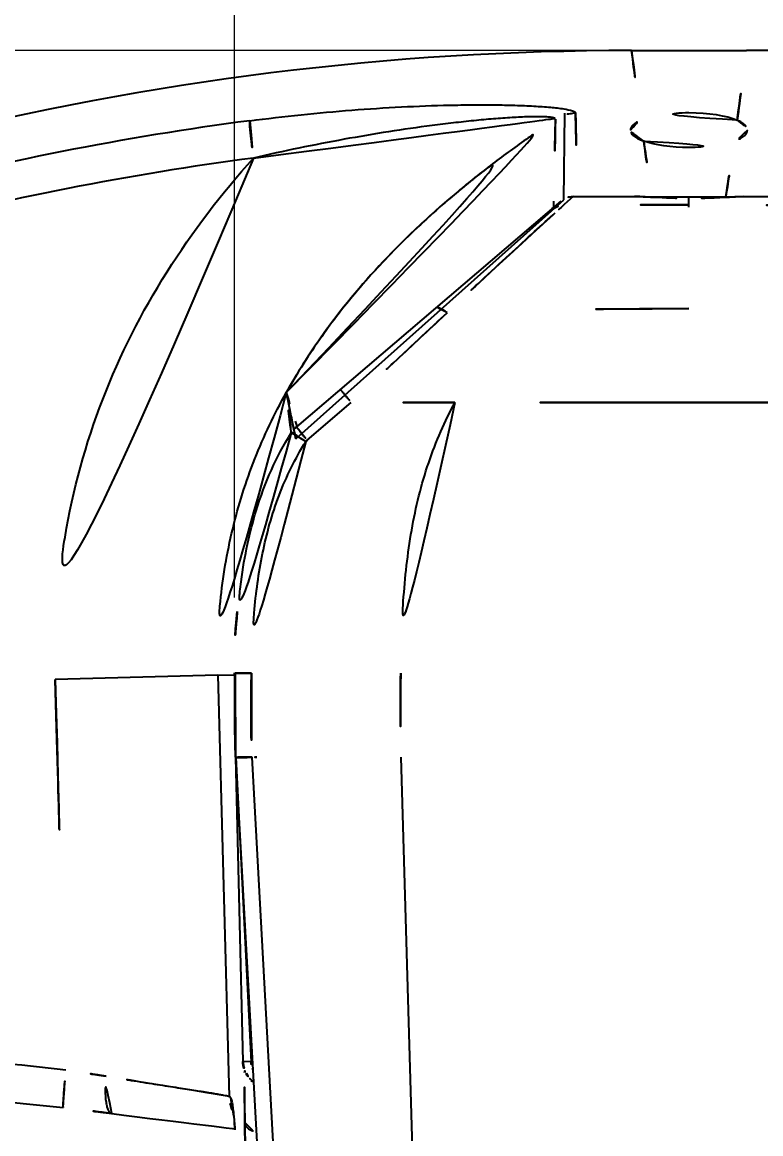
# Model space of a CAD drawing. Extents: x 16296660632 to 16296672714, y -37409619871 to -37409617455.
# Drawn here: x 16296671967.3 to 16296672006.4, y -37409617603.4 to -37409617544.6 of the extents above; entities that cross this region are included whole.
import ezdxf

# ---------------------------------------------------------------- set-up
doc = ezdxf.new("R2010")
doc.units = 0
doc.header["$LTSCALE"] = 10
doc.header["$MEASUREMENT"] = 0
doc.header["$PDMODE"] = 3
doc.header["$PDSIZE"] = -10
doc.layers.get('0').update_dxf_attribs({"linetype": 'CONTINUOUS'})
doc.layers.get('DEFPOINTS').update_dxf_attribs({"linetype": 'CONTINUOUS'})
doc.layers.add('02___PRT_ALL_AXES', color=7, linetype='CONTINUOUS')
doc.layers.add('06___PRT_ALL_SURFS', color=7, linetype='CONTINUOUS')
doc.styles.add('Daelim Dimension', font='')
doc.styles.get('Daelim Dimension').set_extended_font_data('나눔고딕')
doc.dimstyles.new('DEFAULT', dxfattribs={"dimscale": 2, "dimtxt": 2, "dimasz": 2, "dimexe": 0, "dimexo": 2, "dimgap": 1, "dimtad": 1, "dimdec": 1, "dimzin": 9, "dimdsep": 46, "dimtxsty": 'Daelim Dimension', "dimcen": 0.5, "dimclrd": 252, "dimclre": 252, "dimclrt": 3, "dimadec": 1, "dimazin": 0, "dimtfac": 1, "dimtdec": 1, "dimtix": 1, "dimtmove": 0, "dimatfit": 3, "dimfxl": 1, "dimtolj": 1, "dimtzin": 1, "dimlwd": 9, "dimlwe": 9, "dimarcsym": 0})

# ---------------------------------------------------------------- blocks, each defined once
blk = doc.blocks.new('*D0')
at = {"color": 5, "lineweight": 9, "transparency": 16777216}
for p, q in [((16296671998.611771, -37409617546.052368), (16296671898.434509, -37409617546.052368)), ((16296671898.434509, -37409617690.212334), (16296671898.434509, -37409617550.052368)), ((16296671998.612379, -37409617694.212334), (16296671898.434509, -37409617694.212334))]:
    blk.add_line(p, q, dxfattribs=at)
at = {"color": 5, "transparency": 16777216}
for points in [[(16296671897.767839, -37409617550.052368), (16296671899.10117, -37409617550.052368), (16296671898.434509, -37409617546.052368)], [(16296671897.767839, -37409617690.212334), (16296671899.10117, -37409617690.212334), (16296671898.434509, -37409617694.212334)]]:
    blk.add_solid(points, dxfattribs=at)
at = {"layer": 'DEFPOINTS', "color": 0, "transparency": 16777216}
for p in [(16296671898.434509, -37409617546.052368), (16296672002.611771, -37409617546.052368), (16296672002.612379, -37409617694.212334)]:
    blk.add_point(p, dxfattribs=at)
at = {"color": 7, "transparency": 16777216, "insert": (16296671890.99102, -37409617610.055573), "char_height": 10, "attachment_point": 5, "rotation": 90, "style": 'Daelim Dimension'}
blk.add_mtext('\\A1;148', dxfattribs=at)
blk = doc.blocks.new('*D1')
at = {"color": 5, "lineweight": 9, "transparency": 16777216}
for p, q in [((16296671998.611759, -37409617546.052368), (16296671925.184311, -37409617546.052368)), ((16296671925.184311, -37409617669.780693), (16296671925.184311, -37409617550.052368)), ((16296671998.611759, -37409617673.780693), (16296671925.184311, -37409617673.780693))]:
    blk.add_line(p, q, dxfattribs=at)
at = {"color": 5, "transparency": 16777216}
for points in [[(16296671924.517639, -37409617550.052368), (16296671925.850969, -37409617550.052368), (16296671925.184311, -37409617546.052368)], [(16296671924.517639, -37409617669.780693), (16296671925.850969, -37409617669.780693), (16296671925.184311, -37409617673.780693)]]:
    blk.add_solid(points, dxfattribs=at)
at = {"layer": 'DEFPOINTS', "color": 0, "transparency": 16777216}
for p in [(16296671925.184311, -37409617546.052368), (16296672002.611759, -37409617546.052368), (16296672002.611759, -37409617673.780693)]:
    blk.add_point(p, dxfattribs=at)
at = {"color": 7, "transparency": 16777216, "insert": (16296671917.74082, -37409617609.916527), "char_height": 10, "attachment_point": 5, "rotation": 90, "style": 'Daelim Dimension'}
blk.add_mtext('\\A1;128', dxfattribs=at)
blk = doc.blocks.new('*D2')
at = {"color": 5, "lineweight": 9, "transparency": 16777216}
for p, q in [((16296671978.56068, -37409617574.999367), (16296671978.56068, -37409617537.965912)), ((16296671982.56068, -37409617537.965912), (16296672022.642521, -37409617537.965912)), ((16296672026.642521, -37409617574.999542), (16296672026.642521, -37409617537.965912))]:
    blk.add_line(p, q, dxfattribs=at)
at = {"color": 5, "transparency": 16777216}
for points in [[(16296671982.56068, -37409617537.299248), (16296671982.56068, -37409617538.632584), (16296671978.56068, -37409617537.965912)], [(16296672022.642521, -37409617537.299248), (16296672022.642521, -37409617538.632584), (16296672026.642521, -37409617537.965912)]]:
    blk.add_solid(points, dxfattribs=at)
at = {"layer": 'DEFPOINTS', "color": 0, "transparency": 16777216}
for p in [(16296672026.642521, -37409617537.965912), (16296671978.56068, -37409617578.999367), (16296672026.642521, -37409617578.999542)]:
    blk.add_point(p, dxfattribs=at)
at = {"color": 7, "transparency": 16777216, "insert": (16296672002.601601, -37409617530.522423), "char_height": 10, "attachment_point": 5, "style": 'Daelim Dimension'}
blk.add_mtext('\\A1;48', dxfattribs=at)
blk = doc.blocks.new('*D3')
at = {"color": 5, "lineweight": 9, "transparency": 16777216}
for p, q in [((16296671928.64185, -37409617565.093422), (16296671928.64185, -37409617507.773682)), ((16296671932.64185, -37409617507.773682), (16296672072.582899, -37409617507.773682)), ((16296672076.582899, -37409617565.093422), (16296672076.582899, -37409617507.773682))]:
    blk.add_line(p, q, dxfattribs=at)
at = {"color": 5, "transparency": 16777216}
for points in [[(16296671932.64185, -37409617507.107018), (16296671932.64185, -37409617508.440353), (16296671928.64185, -37409617507.773682)], [(16296672072.582899, -37409617507.107018), (16296672072.582899, -37409617508.440353), (16296672076.582899, -37409617507.773682)]]:
    blk.add_solid(points, dxfattribs=at)
at = {"layer": 'DEFPOINTS', "color": 0, "transparency": 16777216}
for p in [(16296672076.582899, -37409617507.773682), (16296671928.64185, -37409617569.093422), (16296672076.582899, -37409617569.093422)]:
    blk.add_point(p, dxfattribs=at)
at = {"color": 7, "transparency": 16777216, "insert": (16296672000.12616, -37409617500.330193), "char_height": 10, "attachment_point": 5, "style": 'Daelim Dimension'}
blk.add_mtext('\\A1;148', dxfattribs=at)

msp = doc.modelspace()

# ---------------------------------------------------------------- linework, layer by layer
at = {"color": 7, "linetype": 'Continuous'}
for p, q in [((16296671999.57476, -37409617546.052368), (16296671999.57476, -37409617546.054268)), ((16296671999.57476, -37409617546.052368), (16296672005.648769, -37409617546.052368)), ((16296671999.57476, -37409617546.054268), (16296672005.648769, -37409617546.054268)), ((16296672005.648769, -37409617546.052368), (16296672005.648769, -37409617546.054268)), ((16296671995.83132, -37409617554.021042), (16296671981.83005, -37409617565.970886)), ((16296671995.44622, -37409617554.029907), (16296671995.441179, -37409617554.269302)), ((16296671996.012951, -37409617554.204323), (16296671995.94239, -37409617554.268082)), ((16296671996.480499, -37409617553.781677), (16296671996.012951, -37409617554.204323)), ((16296671996.480499, -37409617553.78167), (16296671999.731489, -37409617553.78167)), ((16296672000.6672, -37409617553.801811), (16296672004.55633, -37409617553.801811)), ((16296672002.611839, -37409617554.214287), (16296672002.611691, -37409617553.871727)), ((16296672002.611799, -37409617554.337624), (16296672002.61174, -37409617554.214287)), ((16296672005.492041, -37409617553.78167), (16296672008.743031, -37409617553.78167)), ((16296671995.366131, -37409617554.417938), (16296671995.43944, -37409617554.352913)), ((16296671995.50622, -37409617554.664482), (16296671995.419861, -37409617554.742882)), ((16296671995.441179, -37409617554.269302), (16296671995.43944, -37409617554.352913)), ((16296671982.400009, -37409617566.679047), (16296671984.733561, -37409617564.676003)), ((16296671981.8678, -37409617565.936432), (16296671981.775209, -37409617565.676857)), ((16296671981.52751, -37409617566.020218), (16296671981.52607, -37409617566.008598)), ((16296671981.55921, -37409617566.277023), (16296671981.52751, -37409617566.020218)), ((16296671977.66909, -37409617579.107407), (16296671978.566601, -37409617579.099533)), ((16296671977.66909, -37409617579.107407), (16296671978.275721, -37409617601.41288)), ((16296671978.561649, -37409617579.039673), (16296671978.56068, -37409617578.999367)), ((16296671978.56321, -37409617579.099617), (16296671978.561649, -37409617579.039673)), ((16296671978.566601, -37409617579.099533), (16296671978.58025, -37409617579.099167)), ((16296671978.57725, -37409617579.491364), (16296671978.566601, -37409617579.099533)), ((16296671978.579241, -37409617579.039864), (16296671978.581011, -37409617578.999527)), ((16296671978.603809, -37409617583.463127), (16296671978.99427, -37409617599.559067)), ((16296671978.615049, -37409617583.463158), (16296671979.434231, -37409617599.588158)), ((16296671980.058861, -37409617609.504158), (16296671978.61681, -37409617583.461937)), ((16296671980.90896, -37409617609.457336), (16296671979.479679, -37409617583.453484)), ((16296671988.76885, -37409617630.999474), (16296671987.36853, -37409617583.458038)), ((16296671979.434231, -37409617599.588158), (16296671978.99427, -37409617599.559067)), ((16296671979.43778, -37409617599.588509), (16296671979.434271, -37409617599.588158)), ((16296671979.49758, -37409617599.593063), (16296671979.496031, -37409617599.593132)), ((16296671979.10125, -37409617602.981941), (16296671979.11805, -37409617602.995407)), ((16296671979.11805, -37409617602.995407), (16296671979.17444, -37409617603.037369)), ((16296671978.4552, -37409617603.110191), (16296671978.56971, -37409617603.124641))]:
    msp.add_line(p, q, dxfattribs=at)
for points in [[(16296671939.702021, -37409617599.425987), (16296671950.37291, -37409617600.242889), (16296671960.85076, -37409617601.131752), (16296671969.48666, -37409617602.00354)], [(16296671972.059429, -37409617602.315582), (16296671972.692101, -37409617602.396828), (16296671973.39607, -37409617602.486282), (16296671974.06752, -37409617602.570663), (16296671974.704611, -37409617602.649933), (16296671975.305889, -37409617602.724197), (16296671975.870291, -37409617602.793503), (16296671976.39699, -37409617602.857841)], [(16296671978.45121, -37409617602.027443), (16296671978.450529, -37409617602.024429), (16296671978.45249, -37409617602.034981), (16296671978.46174, -37409617602.090233), (16296671978.47501, -37409617602.181801), (16296671978.49107, -37409617602.308311), (16296671978.50918, -37409617602.468971), (16296671978.52906, -37409617602.665382), (16296671978.550619, -37409617602.8992), (16296671978.573641, -37409617603.171158)], [(16296671976.39699, -37409617602.857841), (16296671977.33518, -37409617602.972214), (16296671977.746691, -37409617603.022568), (16296671978.12002, -37409617603.068527), (16296671978.4552, -37409617603.110191)]]:
    msp.add_lwpolyline(points, dxfattribs=at)
for centre, radius, start, end in [((16296671999.57428, -37409617700.460541), 154.406272, 89.99978143, 104.2066186), ((16296672005.64925, -37409617700.460541), 154.406272, 75.7933814, 90.00021857), ((16296673008.76125, -37409617527.701797), 1012.386771, 181.225811975, 181.475921386), ((16296671999.64592, -37409617704.562027), 156.115314, 97.46589629, 104.86248606), ((16296673154.37318, -37409617579.298264), 1159.202393, 178.536322695, 178.751013616), ((16296671999.60944, -37409617705.089973), 154.650664, 97.45000901, 104.83343386), ((16296671996.480499, -37409617554.78167), 1, 90, 130.48029472), ((16296672002.611811, -37409617967.033012), 412.818723, 90, 90.92566676), ((16296672002.611691, -37409617967.041931), 412.827634, 89.07433324, 90), ((16296671996.76236, -37409617555.850479), 1.99821, 129.8138825, 131.45654948), ((16296671989.591431, -37409617563.687523), 3.765603, 86.63237139, 86.9379653), ((16296672002.64349, -37409617940.150139), 380.438115, 90.00480845, 91.93271542), ((16296672002.581631, -37409617940.112411), 380.400384, 88.06728458, 89.99541011), ((16296672004.28171, -37409617557.747833), 23.862362, 195.57644899, 199.4073974), ((16296671982.803829, -37409617567.111832), 1.5, 130.48029472, 148.98063626), ((16296672003.12043, -37409617578.401703), 24.567015, 173.77304505, 181.39415132), ((16296671953.147961, -37409617713.985497), 115.154188, 80.69987536, 81.77322671), ((16296671980.193911, -37409617599.530586), 1.199978, 181.36004648, 225.82965256), ((16296671980.64006, -37409617599.52816), 1.206922, 182.8342072, 199.76604704), ((16296671980.645321, -37409617599.530739), 1.150989, 183.10646866, 187.75565698), ((16296671980.625919, -37409617599.532288), 1.192215, 199.80925736, 203.17065189), ((16296671980.11154, -37409617599.828293), 1.005222, 228.34704827, 236.61075645), ((16296671980.11867, -37409617599.816742), 1.001721, 228.75864236, 235.93805959), ((16296671980.12924, -37409617599.821579), 1.000238, 228.76119201, 235.16748364), ((16296671950.528839, -37409617768.981506), 168.051295, 82.63527882, 83.52200016), ((16296671980.25754, -37409617601.366829), 1.981065, 199.90456626, 205.11033878), ((16296671980.35206, -37409617601.412086), 2.007033, 231.29042402, 234.07417671), ((16296672378.1817, -37409617596.399208), 399.134926, 180.91845326, 181.56775059)]:
    msp.add_arc(centre, radius, start, end, dxfattribs=at)
for points, knots in [([(16296671979.360741, -37409617549.770218), (16296671980.264191, -37409617549.65181), (16296671982.06271, -37409617549.440369), (16296671984.740841, -37409617549.196587), (16296671987.358669, -37409617549.027924), (16296671989.485491, -37409617548.948753), (16296671991.12299, -37409617548.924744), (16296671992.28101, -37409617548.926376), (16296671993.37002, -37409617548.947678), (16296671994.363831, -37409617548.988083), (16296671995.227949, -37409617549.048248), (16296671995.907009, -37409617549.121452), (16296671996.34371, -37409617549.20591), (16296671996.549721, -37409617549.27919), (16296671996.606831, -37409617549.335747), (16296671996.606171, -37409617549.359497)], [0, 0, 0, 0, 0.157589758, 0.313153998, 0.46504773, 0.611229974, 0.681191372, 0.748271382, 0.811507168, 0.869538489, 0.92035252, 0.961058381, 0.988240942, 0.99589309, 1, 1, 1, 1]), ([(16296671979.360729, -37409617549.770203), (16296671979.355499, -37409617549.792053), (16296671979.358061, -37409617549.85965), (16296671979.36256, -37409617549.989838), (16296671979.378519, -37409617550.180634), (16296671979.41139, -37409617550.5336), (16296671979.470631, -37409617551.061333), (16296671979.52603, -37409617551.506233), (16296671979.557249, -37409617551.744797)], [0, 0, 0, 0, 0.033946199, 0.100581427, 0.197954939, 0.322581151, 0.636478505, 1, 1, 1, 1]), ([(16296671979.557249, -37409617551.744797), (16296671980.35648, -37409617551.559807), (16296671981.951429, -37409617551.210388), (16296671984.337509, -37409617550.746384), (16296671986.690359, -37409617550.347229), (16296671988.62059, -37409617550.069008), (16296671990.125931, -37409617549.883682), (16296671991.209471, -37409617549.766411), (16296671992.24654, -37409617549.671379), (16296671993.21591, -37409617549.600906), (16296671994.08296, -37409617549.559837), (16296671994.71921, -37409617549.550331), (16296671995.13343, -37409617549.568916), (16296671995.32704, -37409617549.587387), (16296671995.44552, -37409617549.614037), (16296671995.507231, -37409617549.632919), (16296671995.551331, -37409617549.666008), (16296671995.549129, -37409617549.687973)], [0, 0, 0, 0, 0.151873152, 0.302245822, 0.449972457, 0.593639555, 0.663238946, 0.73075338, 0.795398828, 0.856028143, 0.910675562, 0.95606534, 0.973827039, 0.987305726, 0.992232473, 0.995915527, 1, 1, 1, 1]), ([(16296671981.29574, -37409617564.155342), (16296671982.125059, -37409617562.663406), (16296671984.03689, -37409617559.81665), (16296671987.47949, -37409617556.002113), (16296671991.347601, -37409617552.627327), (16296671994.12641, -37409617550.629082), (16296671995.54915, -37409617549.687988)], [0, 0, 0, 0, 0.249892984, 0.499596612, 0.750268699, 1, 1, 1, 1]), ([(16296671979.557249, -37409617551.744797), (16296671977.870529, -37409617553.617973), (16296671974.7836, -37409617557.638924), (16296671971.339781, -37409617564.423126), (16296671969.326851, -37409617571.764923), (16296671968.998529, -37409617576.832176), (16296671969.066429, -37409617579.351913)], [0, 0, 0, 0, 0.25003025, 0.500002923, 0.749971346, 1, 1, 1, 1]), ([(16296671999.731489, -37409617553.78167), (16296671999.918091, -37409617553.78167), (16296672000.33617, -37409617553.798576), (16296672001.016529, -37409617553.833649), (16296672001.79006, -37409617553.863983), (16296672002.332479, -37409617553.871727), (16296672002.611771, -37409617553.871727)], [0, 0, 0, 0, 0.194239139, 0.43537752, 0.709267172, 1, 1, 1, 1]), ([(16296672005.492041, -37409617553.78167), (16296672005.305429, -37409617553.78167), (16296672004.88732, -37409617553.798637), (16296672004.20693, -37409617553.833641), (16296672003.43342, -37409617553.86396), (16296672002.891041, -37409617553.871727), (16296672002.611771, -37409617553.871727)], [0, 0, 0, 0, 0.194256813, 0.435410667, 0.709289668, 1, 1, 1, 1]), ([(16296671995.419861, -37409617554.742882), (16296671995.044649, -37409617555.083443), (16296671994.214251, -37409617555.837532), (16296671992.87878, -37409617557.060593), (16296671991.378401, -37409617558.448357), (16296671990.33252, -37409617559.421822), (16296671989.79261, -37409617559.92733)], [0, 0, 0, 0, 0.198673848, 0.439795784, 0.710012572, 1, 1, 1, 1]), ([(16296671995.309799, -37409617554.466148), (16296671995.394409, -37409617554.393944), (16296671995.59816, -37409617554.282059), (16296671995.82865, -37409617554.258926), (16296671995.94239, -37409617554.268066)], [0, 0, 0, 0, 0.493638293, 1, 1, 1, 1]), ([(16296671995.94239, -37409617554.268066), (16296671995.90954, -37409617554.297989), (16296671995.764231, -37409617554.430206), (16296671995.61879, -37409617554.562286), (16296671995.50622, -37409617554.664482)], [0, 0, 0, 0, 0.22613768, 1, 1, 1, 1]), ([(16296671989.81263, -37409617559.928421), (16296671988.975691, -37409617560.70948), (16296671987.28191, -37409617562.291191), (16296671985.590219, -37409617563.875137), (16296671984.733561, -37409617564.675987)], [0, 0, 0, 0, 0.493974369, 1, 1, 1, 1]), ([(16296671989.79261, -37409617559.92733), (16296671989.73283, -37409617559.874527), (16296671989.62038, -37409617559.784027), (16296671989.47579, -37409617559.69413), (16296671989.372299, -37409617559.653442), (16296671989.298651, -37409617559.636528), (16296671989.241819, -37409617559.645073), (16296671989.21888, -37409617559.664642)], [0, 0, 0, 0, 0.361914975, 0.653841185, 0.768945761, 0.863154192, 1, 1, 1, 1]), ([(16296671981.295719, -37409617564.155357), (16296671980.66555, -37409617565.289017), (16296671979.548281, -37409617567.639969), (16296671978.369631, -37409617571.361076), (16296671977.71851, -37409617575.209648), (16296671977.63044, -37409617577.810753), (16296671977.665701, -37409617579.107513)], [0, 0, 0, 0, 0.249991397, 0.499974572, 0.749969908, 1, 1, 1, 1]), ([(16296671984.15486, -37409617563.986687), (16296671984.15457, -37409617563.986954), (16296671984.155951, -37409617563.988609), (16296671984.157129, -37409617563.990898), (16296671984.16062, -37409617563.995354), (16296671984.167231, -37409617564.004097), (16296671984.17931, -37409617564.019142), (16296671984.19751, -37409617564.04158), (16296671984.22094, -37409617564.070053), (16296671984.249241, -37409617564.104218), (16296671984.282221, -37409617564.143837), (16296671984.334629, -37409617564.206573), (16296671984.409519, -37409617564.295624), (16296671984.50897, -37409617564.413002), (16296671984.618441, -37409617564.541542), (16296671984.69449, -37409617564.63044), (16296671984.733561, -37409617564.676003)], [0, 0, 0, 0, 0.001265342, 0.004820889, 0.010695975, 0.018881394, 0.042126852, 0.074416801, 0.115455264, 0.164876762, 0.222306958, 0.287250373, 0.437315694, 0.610094743, 0.799973969, 1, 1, 1, 1]), ([(16296671981.52607, -37409617566.008598), (16296671981.507139, -37409617565.855324), (16296671981.43074, -37409617565.237518), (16296671981.35383, -37409617564.619797), (16296671981.295719, -37409617564.155357)], [0, 0, 0, 0, 0.248111177, 1, 1, 1, 1]), ([(16296671990.22221, -37409617564.673576), (16296671989.76461, -37409617564.673737), (16296671987.935061, -37409617564.674507), (16296671986.105511, -37409617564.675926), (16296671984.733561, -37409617564.677361)], [0, 0, 0, 0, 0.25011569, 1, 1, 1, 1]), ([(16296671990.22175, -37409617564.676064), (16296671989.95826, -37409617565.184387), (16296671989.43881, -37409617566.225449), (16296671988.802561, -37409617567.879509), (16296671988.292601, -37409617569.62603), (16296671987.784081, -37409617572.064827), (16296671987.44039, -37409617575.204147), (16296671987.361259, -37409617577.735298), (16296671987.350809, -37409617579.005119)], [0, 0, 0, 0, 0.116345799, 0.236183102, 0.359572255, 0.485671285, 0.74196302, 1, 1, 1, 1]), ([(16296672002.611771, -37409617564.684677), (16296672001.578911, -37409617564.684357), (16296671999.51338, -37409617564.680603), (16296671995.38352, -37409617564.678658), (16296671992.28652, -37409617564.678284), (16296671990.2222, -37409617564.679047)], [0, 0, 0, 0, 0.250095783, 0.500146182, 1, 1, 1, 1]), ([(16296672002.611771, -37409617564.682991), (16296672003.64467, -37409617564.682991), (16296672007.77482, -37409617564.681137), (16296672011.90497, -37409617564.675903), (16296672015.002211, -37409617564.676872)], [0, 0, 0, 0, 0.25008867, 1, 1, 1, 1]), ([(16296671981.83005, -37409617565.970886), (16296671981.8288, -37409617565.971947), (16296671981.83304, -37409617565.979202), (16296671981.838181, -37409617565.988823), (16296671981.851139, -37409617566.007202), (16296671981.86809, -37409617566.030563), (16296671981.89077, -37409617566.060417), (16296671981.93033, -37409617566.111397), (16296671981.99127, -37409617566.187767), (16296671982.076469, -37409617566.292458), (16296671982.17543, -37409617566.412209), (16296671982.28471, -37409617566.542847), (16296671982.360861, -37409617566.632942), (16296671982.4, -37409617566.679047)], [0, 0, 0, 0, 0.005410905, 0.019701765, 0.043091641, 0.075482781, 0.11659464, 0.166072108, 0.288496228, 0.438506042, 0.611100547, 0.800629022, 1, 1, 1, 1]), ([(16296671981.54854, -37409617566.289413), (16296671980.76894, -37409617567.559196), (16296671979.726669, -37409617569.872177), (16296671978.828091, -37409617573.943802), (16296671978.59907, -37409617577.099571), (16296671978.580351, -37409617578.999527)], [0, 0, 0, 0, 0.409892101, 0.709687772, 1, 1, 1, 1]), ([(16296671982.32983, -37409617566.743462), (16296671982.27911, -37409617566.710617), (16296671982.17902, -37409617566.648651), (16296671982.033319, -37409617566.561707), (16296671981.901409, -37409617566.480377), (16296671981.79937, -37409617566.392502), (16296671981.73061, -37409617566.324112), (16296671981.677839, -37409617566.286186), (16296671981.640209, -37409617566.273651), (16296671981.606039, -37409617566.272987), (16296671981.581369, -37409617566.277847), (16296671981.565689, -37409617566.283058), (16296671981.557289, -37409617566.286003), (16296671981.55241, -37409617566.288406), (16296671981.549589, -37409617566.289131), (16296671981.54917, -37409617566.289757)], [0, 0, 0, 0, 0.19482187, 0.379452009, 0.547467702, 0.693409265, 0.812373335, 0.860191101, 0.901398071, 0.938001169, 0.969246568, 0.98185057, 0.991483675, 0.997563053, 1, 1, 1, 1]), ([(16296671982.324789, -37409617566.740303), (16296671982.045931, -37409617567.193764), (16296671981.528721, -37409617568.126633), (16296671980.89255, -37409617569.594116), (16296671980.39365, -37409617571.113007), (16296671979.89715, -37409617573.182854), (16296671979.546431, -37409617575.821609), (16296671979.459801, -37409617577.945122), (16296671979.44787, -37409617579.006187)], [0, 0, 0, 0, 0.125182653, 0.250387521, 0.375568386, 0.5006455, 0.750470055, 1, 1, 1, 1]), ([(16296671978.581051, -37409617578.999527), (16296671978.56986, -37409617580.191223), (16296671978.559879, -37409617582.272614), (16296671978.60998, -37409617583.462303), (16296671978.60998, -37409617583.462334)], [0, 0, 0, 0, 0.999971658, 1, 1, 1, 1]), ([(16296671979.44787, -37409617579.006187), (16296671979.38965, -37409617579.00563), (16296671979.2763, -37409617579.004578), (16296671979.11298, -37409617579.003113), (16296671978.9646, -37409617579.001839), (16296671978.85268, -37409617579.000931), (16296671978.774229, -37409617579.000343), (16296671978.72481, -37409617578.999992), (16296671978.682289, -37409617578.999733), (16296671978.646971, -37409617578.999496), (16296671978.619289, -37409617578.999458), (16296671978.600861, -37409617578.999252), (16296671978.590309, -37409617578.999481), (16296671978.584949, -37409617578.999153), (16296671978.582399, -37409617578.999817), (16296671978.580481, -37409617578.999199), (16296671978.58036, -37409617578.999527)], [0, 0, 0, 0, 0.201338315, 0.391980932, 0.564813067, 0.714440725, 0.779027118, 0.836127967, 0.88530367, 0.926114638, 0.958166871, 0.981261919, 0.989404912, 0.995253968, 0.998791106, 1, 1, 1, 1]), ([(16296671979.447201, -37409617579.006172), (16296671979.44298, -37409617579.376266), (16296671979.435369, -37409617580.116623), (16296671979.43088, -37409617581.227654), (16296671979.438931, -37409617582.340134), (16296671979.457701, -37409617583.082443), (16296671979.47896, -37409617583.453506)], [0, 0, 0, 0, 0.249630561, 0.499359505, 0.749316392, 1, 1, 1, 1]), ([(16296671987.35087, -37409617579.005119), (16296671987.34477, -37409617579.746407), (16296671987.336679, -37409617581.230614), (16296671987.34086, -37409617582.715477), (16296671987.368441, -37409617583.458038)], [0, 0, 0, 0, 0.499408751, 1, 1, 1, 1]), ([(16296671979.479679, -37409617583.453484), (16296671979.421789, -37409617583.456673), (16296671979.309099, -37409617583.462418), (16296671979.146681, -37409617583.468697), (16296671978.999121, -37409617583.471611), (16296671978.87145, -37409617583.472389), (16296671978.77928, -37409617583.472557), (16296671978.718479, -37409617583.471931), (16296671978.683229, -37409617583.471046), (16296671978.655939, -37409617583.469757), (16296671978.635111, -37409617583.46785), (16296671978.624241, -37409617583.466011), (16296671978.616911, -37409617583.463661), (16296671978.61681, -37409617583.461937)], [0, 0, 0, 0, 0.201184869, 0.391530942, 0.563976762, 0.71322094, 0.834597231, 0.883663507, 0.924411655, 0.956476142, 0.979703197, 0.994054175, 1, 1, 1, 1]), ([(16296671969.625469, -37409617600.016296), (16296671967.137369, -37409617599.734734), (16296671962.154699, -37409617599.236839), (16296671952.18194, -37409617598.370789), (16296671944.69722, -37409617597.80011), (16296671939.70767, -37409617597.43145)], [0, 0, 0, 0, 0.25014143, 0.500197435, 1, 1, 1, 1]), ([(16296671979.090679, -37409617600.139633), (16296671979.09119, -37409617600.123489), (16296671979.093121, -37409617600.067596), (16296671979.095619, -37409617600.011719), (16296671979.09819, -37409617599.972023)], [0, 0, 0, 0, 0.288761345, 1, 1, 1, 1]), ([(16296671979.496031, -37409617599.593109), (16296671979.492399, -37409617599.592697), (16296671979.473089, -37409617599.590782), (16296671979.45372, -37409617599.589569), (16296671979.43799, -37409617599.588661)], [0, 0, 0, 0, 0.188187728, 1, 1, 1, 1]), ([(16296671969.48666, -37409617602.003517), (16296671969.48242, -37409617602.002998), (16296671969.47681, -37409617601.985573), (16296671969.473499, -37409617601.95874), (16296671969.470881, -37409617601.909073), (16296671969.470831, -37409617601.810493), (16296671969.47724, -37409617601.643822), (16296671969.4925, -37409617601.400131), (16296671969.515881, -37409617601.103157), (16296671969.55822, -37409617600.635719), (16296671969.59688, -37409617600.268806), (16296671969.625469, -37409617600.016296)], [0, 0, 0, 0, 0.006410041, 0.021352039, 0.045399297, 0.078525936, 0.170908887, 0.294832274, 0.445814818, 0.618242599, 1, 1, 1, 1]), ([(16296671972.059429, -37409617602.315567), (16296671971.97629, -37409617602.30471), (16296671971.86652, -37409617602.161079), (16296671971.79492, -37409617601.946243), (16296671971.72213, -37409617601.589043), (16296671971.69886, -37409617601.047997), (16296671971.72872, -37409617600.590157), (16296671971.757481, -37409617600.344963)], [0, 0, 0, 0, 0.121305875, 0.217259663, 0.338038131, 0.642829746, 1, 1, 1, 1]), ([(16296671978.275721, -37409617601.41288), (16296671978.26552, -37409617601.401703), (16296671978.213131, -37409617601.391518), (16296671978.117979, -37409617601.364128), (16296671977.960051, -37409617601.335152), (16296671977.75001, -37409617601.296173), (16296671977.484779, -37409617601.251427), (16296671977.029751, -37409617601.176964), (16296671976.342291, -37409617601.06913), (16296671975.38941, -37409617600.921516), (16296671974.28458, -37409617600.749786), (16296671973.056829, -37409617600.555862), (16296671972.200769, -37409617600.417542), (16296671971.757481, -37409617600.344963)], [0, 0, 0, 0, 0.006874156, 0.022344625, 0.046413281, 0.078941969, 0.119693193, 0.168411179, 0.288364157, 0.435614208, 0.606257132, 0.796041552, 1, 1, 1, 1]), ([(16296671979.098049, -37409617602.796822), (16296671979.089991, -37409617602.250183), (16296671979.081209, -37409617601.36454), (16296671979.07996, -37409617600.478523), (16296671979.090679, -37409617600.139633)], [0, 0, 0, 0, 0.617211911, 1, 1, 1, 1]), ([(16296671978.34907, -37409617601.484123), (16296671978.341169, -37409617601.478394), (16296671978.332279, -37409617601.461098), (16296671978.307659, -37409617601.43721), (16296671978.287439, -37409617601.423248), (16296671978.275721, -37409617601.41288)], [0, 0, 0, 0, 0.285057558, 0.542787779, 1, 1, 1, 1]), ([(16296671978.513849, -37409617602.455437), (16296671978.50032, -37409617602.319962), (16296671978.474859, -37409617602.087303), (16296671978.43848, -37409617601.820084), (16296671978.408421, -37409617601.66317), (16296671978.38899, -37409617601.58152), (16296671978.370461, -37409617601.525887), (16296671978.35911, -37409617601.491417), (16296671978.34907, -37409617601.484123)], [0, 0, 0, 0, 0.41297413, 0.710319086, 0.816672838, 0.898738953, 0.962336222, 1, 1, 1, 1]), ([(16296671978.57616, -37409617603.164978), (16296671978.57095, -37409617603.09874), (16296671978.551861, -37409617602.862083), (16296671978.53083, -37409617602.625572), (16296671978.513849, -37409617602.455437)], [0, 0, 0, 0, 0.279850634, 1, 1, 1, 1]), ([(16296671979.098061, -37409617602.796822), (16296671979.100969, -37409617602.85331), (16296671979.14012, -37409617602.973549), (16296671979.275261, -37409617603.122169), (16296671979.471889, -37409617603.239067), (16296671979.626789, -37409617603.289757), (16296671979.710541, -37409617603.309448)], [0, 0, 0, 0, 0.199893694, 0.428299514, 0.695975567, 1, 1, 1, 1])]:
    msp.add_open_spline(points, degree=3, knots=knots, dxfattribs=at)
for points in [[(16296671996.606171, -37409617549.359497), (16296671996.23724, -37409617549.367577), (16296671995.85745, -37409617549.485527), (16296671995.54903, -37409617549.688141)], [(16296671982.4, -37409617566.679047), (16296671982.377411, -37409617566.701347), (16296671982.35257, -37409617566.721298), (16296671982.32983, -37409617566.743462)], [(16296671969.066429, -37409617579.351913), (16296671969.25222, -37409617586.240059), (16296671969.43968, -37409617593.128159), (16296671969.625469, -37409617600.016296)], [(16296671979.729731, -37409617583.46196), (16296671979.64658, -37409617583.455612), (16296671979.56308, -37409617583.453827), (16296671979.479679, -37409617583.453484)], [(16296671979.437981, -37409617599.588417), (16296671979.44379, -37409617599.707787), (16296671979.46834, -37409617599.827477), (16296671979.509211, -37409617599.939781)], [(16296671979.16935, -37409617600.174347), (16296671979.22471, -37409617600.327682), (16296671979.321699, -37409617600.47097), (16296671979.443451, -37409617600.579369)], [(16296671979.196409, -37409617600.205513), (16296671979.25403, -37409617600.343567), (16296671979.34585, -37409617600.471313), (16296671979.458309, -37409617600.569977)], [(16296671979.469879, -37409617600.573723), (16296671979.36306, -37409617600.480026), (16296671979.27486, -37409617600.360298), (16296671979.217079, -37409617600.230476)], [(16296671978.394819, -37409617602.041298), (16296671978.322229, -37409617601.84082), (16296671978.28125, -37409617601.626022), (16296671978.275511, -37409617601.412888)]]:
    msp.add_open_spline(points, degree=3, dxfattribs=at)
at = {"layer": '02___PRT_ALL_AXES', "color": 7, "linetype": 'Continuous'}
for centre, radius, start, end in [((16296672279.789261, -37409617511.134789), 282.381893, 187.10322008, 187.85713593), ((16296671725.4182, -37409617511.132683), 282.398106, 352.14286407, 352.89677992), ((16296672143.396811, -37409617530.430977), 144.630347, 188.11535834, 189.29922655), ((16296671861.82608, -37409617530.430893), 144.630992, 350.70077345, 351.88464166)]:
    msp.add_arc(centre, radius, start, end, dxfattribs=at)
for major_axis, ratio, start_param, end_param in [((-3.099992, 0), 0.298100869, 3.744543361, 5.6802346), ((-3.099999, 0), 0.298100213, 0.686893562, 2.454699092)]:
    msp.add_ellipse((16296672002.611771, -37409617550.261742), major_axis=major_axis, ratio=ratio, start_param=start_param, end_param=end_param, dxfattribs=at)
for points, knots in [([(16296671999.51173, -37409617550.263809), (16296671999.511271, -37409617550.165993), (16296671999.611959, -37409617550.003952), (16296671999.82284, -37409617549.850647), (16296671999.971849, -37409617549.775177), (16296672000.058411, -37409617549.737701)], [0, 0, 0, 0, 0.371635314, 0.641633849, 1, 1, 1, 1]), ([(16296672005.165119, -37409617549.737701), (16296672005.251659, -37409617549.775169), (16296672005.40065, -37409617549.850632), (16296672005.611521, -37409617550.003891), (16296672005.712219, -37409617550.165878), (16296672005.7118, -37409617550.263687)], [0, 0, 0, 0, 0.358337124, 0.628348862, 1, 1, 1, 1]), ([(16296672000.21479, -37409617550.847763), (16296672000.10298, -37409617550.807114), (16296671999.91312, -37409617550.726837), (16296671999.68577, -37409617550.580223), (16296671999.54738, -37409617550.429626), (16296671999.511971, -37409617550.314697), (16296671999.51173, -37409617550.263809)], [0, 0, 0, 0, 0.371961281, 0.641781891, 0.840857675, 1, 1, 1, 1]), ([(16296672005.7118, -37409617550.263687), (16296672005.71158, -37409617550.31459), (16296672005.67622, -37409617550.429527), (16296672005.53783, -37409617550.58017), (16296672005.310459, -37409617550.726807), (16296672005.120569, -37409617550.807114), (16296672005.008751, -37409617550.847763)], [0, 0, 0, 0, 0.15913883, 0.358202018, 0.628021127, 1, 1, 1, 1])]:
    msp.add_open_spline(points, degree=3, knots=knots, dxfattribs=at)
at = {"layer": '06___PRT_ALL_SURFS', "color": 7, "linetype": 'Continuous'}
for p, q in [((16296671995.98192, -37409617553.953163), (16296671996.03323, -37409617549.370827)), ((16296671981.80006, -37409617566.597328), (16296671995.98192, -37409617553.953163)), ((16296671977.66909, -37409617579.107407), (16296671969.066429, -37409617579.351913))]:
    msp.add_line(p, q, dxfattribs=at)
for points, knots in [([(16296671981.295719, -37409617564.155357), (16296671981.58111, -37409617563.64196), (16296671982.180099, -37409617562.633018), (16296671983.159, -37409617561.173264), (16296671984.21209, -37409617559.768387), (16296671985.704229, -37409617557.966301), (16296671987.72279, -37409617555.840439), (16296671990.055679, -37409617553.752319), (16296671992.200529, -37409617552.045769), (16296671994.092159, -37409617550.663162), (16296671995.383051, -37409617549.79277), (16296671996.03323, -37409617549.370827)], [0, 0, 0, 0, 0.083593144, 0.166878674, 0.250014152, 0.333345703, 0.499736768, 0.666640585, 0.77848928, 0.889695332, 1, 1, 1, 1]), ([(16296671981.80006, -37409617566.597328), (16296671981.780689, -37409617566.509232), (16296671981.722601, -37409617566.243294), (16296671981.6077, -37409617565.706177), (16296671981.476971, -37409617565.073051), (16296671981.367689, -37409617564.524857), (16296671981.3137, -37409617564.248154), (16296671981.295719, -37409617564.155357)], [0, 0, 0, 0, 0.108519444, 0.327496663, 0.660821697, 0.886288775, 1, 1, 1, 1])]:
    msp.add_open_spline(points, degree=3, knots=knots, dxfattribs=at)

# ---------------------------------------------------------------- dimensions: what is measured, and where the dimension line sits
for base, p1, p2, angle, picture, middle in [((16296672076.582899, -37409617507.773682), (16296671928.64185, -37409617569.093422), (16296672076.582899, -37409617569.093422), 180, '*D3', (16296672000.12616, -37409617507.773682)), ((16296671898.434509, -37409617546.052368), (16296672002.612379, -37409617694.212334), (16296672002.611771, -37409617546.052368), 90, '*D0', (16296671898.434509, -37409617610.055573))]:
    dim = msp.add_linear_dim(base=base, p1=p1, p2=p2, angle=angle, dimstyle='DEFAULT', override={"dimtxt": 5, "dimdec": 0, "dimclrd": 5, "dimclre": 5, "dimclrt": 7})
    dim.commit()
    dim.dimension.update_dxf_attribs({"geometry": picture, "text_midpoint": middle, "dimtype": 160})
for base, p1, p2, angle, picture, middle in [((16296672026.642521, -37409617537.965912), (16296671978.56068, -37409617578.999367), (16296672026.642521, -37409617578.999542), 180, '*D2', (16296672002.601601, -37409617530.522423)), ((16296671925.184311, -37409617546.052368), (16296672002.611759, -37409617673.780693), (16296672002.611759, -37409617546.052368), 90, '*D1', (16296671917.74082, -37409617609.916527))]:
    dim = msp.add_linear_dim(base=base, p1=p1, p2=p2, angle=angle, dimstyle='DEFAULT', override={"dimtxt": 5, "dimdec": 0, "dimclrd": 5, "dimclre": 5, "dimclrt": 7})
    dim.commit()
    dim.dimension.update_dxf_attribs({"geometry": picture, "text_midpoint": middle})

doc.saveas('drawing.dxf')
